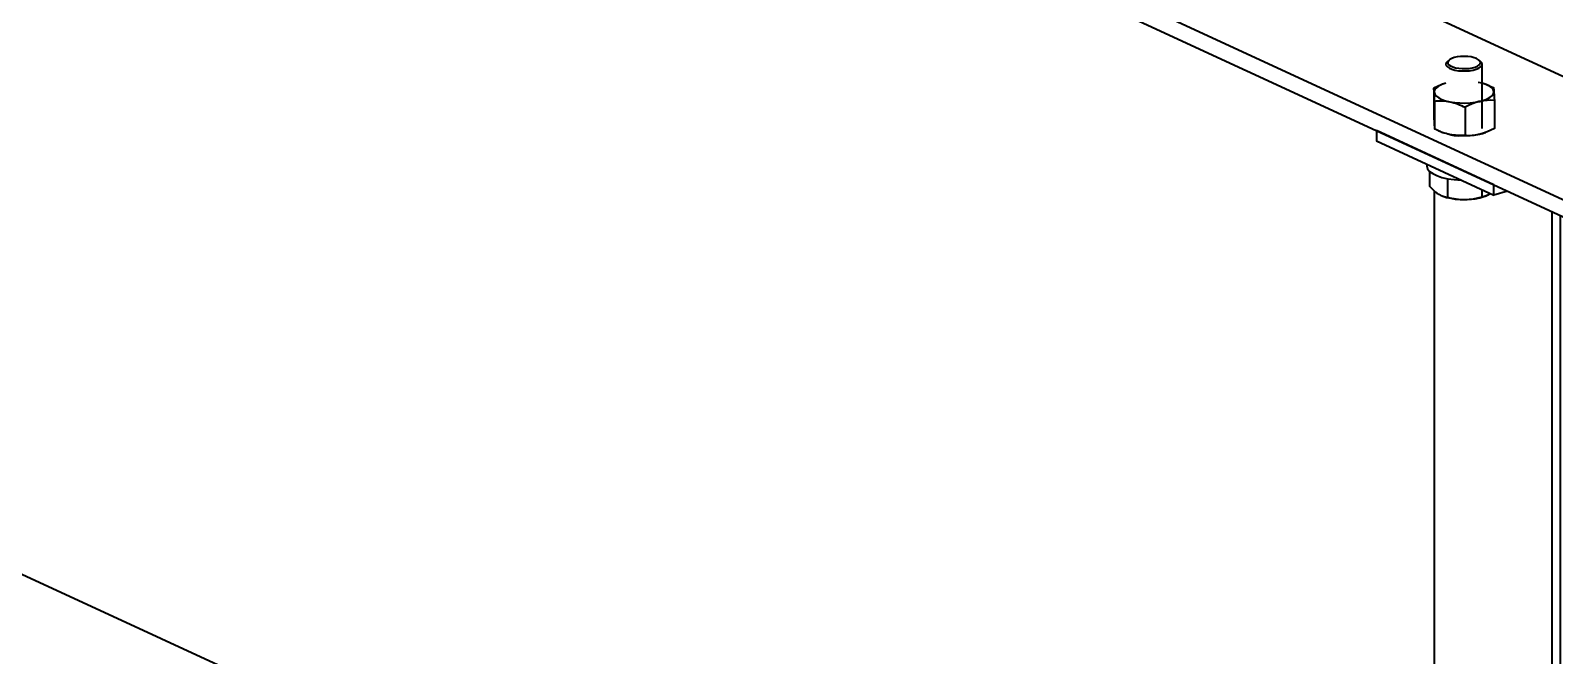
# Model space of a CAD drawing. Header units: millimetres. Extents: x -8400 to 8400, y -5940 to 5940.
# Drawn here: x 4621.4 to 4965.5, y 3947.8 to 4088.8 of the extents above; entities that cross this region are included whole.
import ezdxf

# ---------------------------------------------------------------- set-up
doc = ezdxf.new("R2010")
doc.units = ezdxf.units.MM
doc.layers.add('粗实线层', color=7, linetype='Continuous', lineweight=35)

msp = doc.modelspace()

# ---------------------------------------------------------------- linework, layer by layer
at = {"layer": '粗实线层', "linetype": 'Continuous', "lineweight": 35}
for points in [[(3415.693, 4770.394), (3413.26, 4769.195), (3412.732, 4768.841), (3412.27, 4768.338), (3411.911, 4767.727), (3411.683, 4767.055), (3411.605, 4766.379), (3411.605, 4764.481), (5429.862, 3833.473), (5429.862, 3835.371)], [(3412.133, 4768.137), (5430.389, 3837.129)], [(4451.743, 4316.401), (5424.763, 3867.553)], [(4941.733, 4082.151), (4941.358, 4081.834), (4941.095, 4081.528), (4941.008, 4081.209), (4941.098, 4080.89), (4941.363, 4080.585), (4941.792, 4080.307), (4942.364, 4080.068), (4943.056, 4079.88), (4943.838, 4079.75), (4944.674, 4079.683), (4945.529, 4079.683), (4946.365, 4079.75), (4947.147, 4079.88), (4947.839, 4080.068), (4948.412, 4080.307), (4948.84, 4080.585), (4949.105, 4080.89), (4949.196, 4081.209), (4949.108, 4081.528), (4948.845, 4081.834), (4948.471, 4082.151)], [(4949.196, 4066.669), (4949.196, 4081.212)], [(4941.008, 4076.968), (4940.076, 4076.643), (4939.323, 4076.258), (4938.777, 4075.827), (4938.457, 4075.365), (4938.373, 4074.888), (4938.51, 4074.451), (4938.846, 4074.029), (4939.372, 4073.636), (4940.073, 4073.282), (4940.926, 4072.98), (4941.907, 4072.738), (4942.984, 4072.563), (4944.126, 4072.462), (4945.297, 4072.436), (4946.462, 4072.487), (4947.587, 4072.613), (4948.635, 4072.811), (4949.576, 4073.074), (4950.382, 4073.395), (4951.027, 4073.762), (4951.491, 4074.167), (4951.762, 4074.596), (4951.83, 4075.035), (4951.834, 4074.988), (4951.838, 4074.94), (4951.841, 4074.89), (4951.845, 4074.839), (4951.852, 4074.735), (4951.859, 4074.626), (4951.873, 4074.395), (4951.887, 4074.147), (4951.916, 4073.609), (4951.943, 4073.02), (4951.943, 4066.725), (4951.13, 4066.306), (4950.308, 4065.94), (4949.894, 4065.78), (4949.477, 4065.636), (4949.267, 4065.57), (4949.057, 4065.51), (4948.951, 4065.481), (4948.846, 4065.454), (4948.74, 4065.427), (4948.635, 4065.402), (4949.297, 4065.577), (4949.899, 4065.78), (4950.042, 4065.835)], [(4948.297, 4077.186), (4948.731, 4077.089), (4949.167, 4076.971), (4949.222, 4076.956), (4949.276, 4076.939), (4949.331, 4076.923), (4949.385, 4076.905), (4949.494, 4076.871), (4949.602, 4076.835), (4949.818, 4076.761), (4950.033, 4076.683), (4950.459, 4076.516), (4950.882, 4076.335), (4951.301, 4076.141), (4951.717, 4075.936), (4951.745, 4075.808), (4951.773, 4075.622), (4951.788, 4075.504), (4951.801, 4075.367), (4951.816, 4075.211), (4951.83, 4075.035), (4951.69, 4075.481), (4951.342, 4075.909), (4950.799, 4076.308), (4950.076, 4076.665), (4949.196, 4076.968)], [(4950.121, 4076.65), (4949.899, 4076.735)], [(4945.328, 4065.194), (4944.911, 4065.157), (4944.492, 4065.134), (4944.069, 4065.124), (4943.643, 4065.129), (4943.428, 4065.138), (4943.212, 4065.151), (4943.103, 4065.159), (4942.995, 4065.169), (4942.94, 4065.174), (4942.886, 4065.18), (4942.831, 4065.185), (4942.777, 4065.191), (4942.341, 4065.25), (4941.907, 4065.329), (4941.474, 4065.426), (4941.043, 4065.542), (4940.612, 4065.676), (4940.183, 4065.827), (4939.969, 4065.909), (4939.755, 4065.995), (4939.649, 4066.039), (4939.542, 4066.084), (4939.435, 4066.13), (4939.329, 4066.177), (4938.905, 4066.372), (4938.486, 4066.579), (4938.486, 4072.873), (4938.905, 4072.909), (4939.329, 4072.933), (4939.435, 4072.937), (4939.542, 4072.94), (4939.649, 4072.942), (4939.755, 4072.943), (4939.969, 4072.942), (4940.183, 4072.937), (4940.612, 4072.915), (4941.043, 4072.875), (4941.474, 4072.816), (4941.907, 4072.738), (4942.341, 4072.64), (4942.777, 4072.523), (4942.831, 4072.507), (4942.886, 4072.491), (4942.94, 4072.474), (4942.995, 4072.457), (4943.103, 4072.423), (4943.212, 4072.387), (4943.428, 4072.313), (4943.643, 4072.235), (4944.069, 4072.068), (4944.492, 4071.886), (4944.911, 4071.693), (4945.328, 4071.488)], [(4951.943, 4073.02), (4951.128, 4073.062), (4950.306, 4073.048), (4949.892, 4073.016), (4949.476, 4072.967), (4949.057, 4072.899), (4948.635, 4072.811), (4948.53, 4072.786), (4948.424, 4072.76), (4948.319, 4072.732), (4948.213, 4072.703), (4948.003, 4072.643), (4947.794, 4072.578), (4947.377, 4072.434), (4946.962, 4072.273), (4946.141, 4071.907), (4945.328, 4071.488), (4945.328, 4065.194), (4946.142, 4065.151), (4946.964, 4065.165), (4947.378, 4065.197), (4947.795, 4065.246), (4948.214, 4065.314), (4948.635, 4065.402), (4947.587, 4065.205), (4946.462, 4065.078), (4945.297, 4065.027), (4944.126, 4065.053), (4942.984, 4065.155), (4941.907, 4065.329)], [(4940.083, 4065.865), (4940.305, 4065.78)], [(4945.725, 4065.143), (4944.78, 4065.022), (4943.849, 4064.993), (4942.97, 4065.056), (4942.181, 4065.209), (4941.512, 4065.446)], [(4936.687, 4058.632), (4936.687, 4058.195)], [(4937.333, 4056.982), (4937.333, 4053.676), (4937.834, 4053.14), (4938.34, 4052.655), (4938.596, 4052.436), (4938.853, 4052.232), (4938.983, 4052.136), (4939.112, 4052.045), (4939.177, 4052.001), (4939.242, 4051.959), (4939.307, 4051.917), (4939.372, 4051.877), (4939.632, 4051.729), (4939.89, 4051.6), (4940.148, 4051.491), (4940.403, 4051.4), (4940.91, 4051.267), (4941.412, 4051.192), (4941.412, 4055.356)], [(4938.35, 4052.645), (4938.35, 3762.943), (4938.283, 3762.316), (4938.088, 3761.693), (4937.777, 3761.113), (4937.371, 3760.617), (4936.899, 3760.239), (4936.392, 3760.005), (4925.298, 3756.615), (4951.854, 3744.365)], [(4940.18, 4051.478), (4940.305, 4051.43), (4941.143, 4051.16), (4942.087, 4050.944), (4943.114, 4050.789), (4944.193, 4050.7), (4945.297, 4050.677), (4945.792, 4050.692), (4946.284, 4050.727), (4946.773, 4050.779), (4947.259, 4050.849), (4948.225, 4051.036), (4949.182, 4051.277)], [(4949.899, 4051.43), (4950.097, 4051.507)], [(4954.905, 4052.567), (4951.854, 4051.635)], [(4964.906, 4047.951), (4964.906, 3750.693), (4964.839, 3750.067), (4964.644, 3749.443), (4964.333, 3748.863), (4963.927, 3748.367), (4963.455, 3747.989), (4962.948, 3747.755), (4951.854, 3744.365), (4951.854, 3742.025), (4966.864, 3746.611), (4966.864, 4047.048)], [(4478.241, 4031.23), (4938.353, 3818.984)]]:
    msp.add_lwpolyline(points, dxfattribs=at)
for points in [[(4941.858, 4082.247), (4941.558, 4081.971), (4941.424, 4081.676), (4941.461, 4081.377), (4941.669, 4081.088), (4942.037, 4080.823), (4942.549, 4080.593), (4943.18, 4080.411), (4943.9, 4080.283), (4944.677, 4080.217), (4945.474, 4080.215), (4946.254, 4080.277), (4946.979, 4080.401), (4947.617, 4080.58), (4948.137, 4080.806), (4948.515, 4081.07), (4948.734, 4081.357), (4948.783, 4081.656), (4948.659, 4081.952), (4948.37, 4082.23), (4947.927, 4082.479), (4947.352, 4082.686), (4946.673, 4082.842), (4945.919, 4082.94), (4945.128, 4082.974), (4944.335, 4082.944), (4943.578, 4082.851), (4942.893, 4082.698), (4942.31, 4082.494)], [(4951.854, 4053.975), (4925.298, 4066.225), (4925.298, 4063.886), (4951.854, 4051.635)]]:
    msp.add_lwpolyline(points, close=True, dxfattribs=at)
for points in [[(4940.305, 4076.735), (4940.162, 4076.681), (4939.898, 4076.576), (4939.075, 4076.21), (4938.26, 4075.79), (4938.26, 4069.495), (4938.288, 4068.905), (4938.317, 4068.367), (4938.33, 4068.12), (4938.344, 4067.889), (4938.359, 4067.675), (4938.373, 4067.48, 0.0265051), (4938.486, 4066.579)], [(4938.486, 4072.873), (4938.458, 4073.463), (4938.43, 4074.002), (4938.416, 4074.249), (4938.402, 4074.48), (4938.388, 4074.693), (4938.373, 4074.888, 0.0266985), (4938.26, 4075.79)], [(4941.412, 4051.192, 0.0703428), (4945.297, 4050.677), (4946.462, 4050.729), (4947.587, 4050.855), (4948.635, 4051.052), (4949.576, 4051.316), (4950.382, 4051.636), (4951.027, 4052.004), (4950.792, 4051.851), (4950.557, 4051.716), (4950.528, 4051.7), (4950.498, 4051.685), (4950.469, 4051.67), (4950.44, 4051.656), (4950.381, 4051.627), (4950.323, 4051.6), (4950.206, 4051.55), (4950.091, 4051.504), (4949.86, 4051.425), (4949.633, 4051.361), (4949.406, 4051.313), (4949.182, 4051.277), (4949.182, 4052.868)]]:
    msp.add_lwpolyline(points, format="xyb", dxfattribs=at)
msp.add_ellipse((4945.111, 4058.197), major_axis=(8.38, 0.002), ratio=0.3753268, start_param=3.141591, end_param=4.6353686, dxfattribs=at)

doc.saveas('drawing.dxf')
